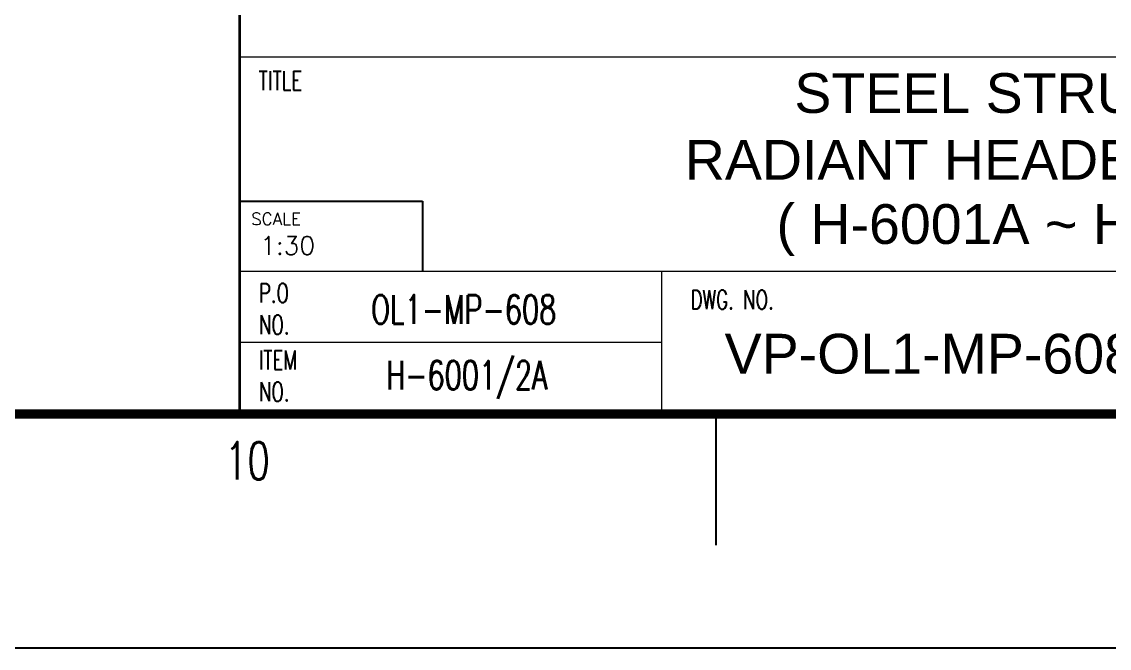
# Model space of a CAD drawing. Header units: millimetres. Extents: x 0 to 232280, y -26939 to 23794.
# Drawn here: x 20497 to 22959, y -20656 to -19237 of the extents above; entities that cross this region are included whole.
import ezdxf
from ezdxf.enums import TextEntityAlignment as Align

# ---------------------------------------------------------------- set-up
doc = ezdxf.new("R2010")
doc.units = ezdxf.units.MM
doc.header["$LTSCALE"] = 30
doc.layers.add('BODER', color=7, linetype='Continuous')
doc.layers.add('TITLE', color=7, linetype='Continuous')
doc.styles.add('Arial', font='arial.ttf', dxfattribs={"height": 0.2})
doc.styles.add('ROMANS', font='ROMANS.shx', dxfattribs={"width": 0.8})
doc.styles.get("Standard").update_dxf_attribs({"font": 'romans.shx', "width": 0.8, "bigfont": 'whgtxt.shx'})

# ---------------------------------------------------------------- blocks, each defined once
blk = doc.blocks.new('TITLE')
at = {"color": 7, "lineweight": 0}
for p, q in [((699.671, 17.683), (699.671, 83.813)), ((699.671, 44.638), (823.671, 44.638)), ((699.671, 44.638), (823.671, 44.638)), ((699.671, 44.638), (823.671, 44.638)), ((699.671, 28.465), (823.671, 28.465)), ((731.528, 17.683), (731.528, 28.465)), ((731.528, 23.074), (699.671, 23.074))]:
    blk.add_line(p, q, dxfattribs=at)
at = {"color": 7}
for p, q in [((735.61, 17.683), (735.61, 7.78)), ((841, 0), (0, 0))]:
    blk.add_line(p, q, dxfattribs=at)
at = {"color": 7, "const_width": 0.707}
blk.add_lwpolyline([(28.293, 17.683), (823.671, 17.683)], dxfattribs=at)
at = {"layer": 'TITLE'}
for p, q in [((699.671, 33.733), (713.472, 33.733)), ((713.472, 33.733), (713.472, 28.465))]:
    blk.add_line(p, q, dxfattribs=at)
at = {"layer": 'TITLE', "color": 7, "lineweight": 0}
blk.add_lwpolyline([(699.671, 17.683, 0.216, 0.216, 0), (699.671, 143.966, 0, 0, 0), (823.671, 143.966, 0, 0, 0)], format="xyseb", dxfattribs=at)
at = {"layer": 'TITLE', "lineweight": 0, "const_width": 0.14}
blk.add_lwpolyline([(699.671, 33.733), (699.671, 28.465)], dxfattribs=at)
at = {"color": 7, "lineweight": 0, "style": 'ROMANS', "width": 0.7}
for s, p in [('TITLE', (701.108, 42.122)), ('P.O', (701.108, 26.091)), ('DWG. NO.', (733.685, 25.59)), ('NO.', (701.108, 23.695)), ('ITEM', (701.108, 21.034)), ('NO.', (701.108, 18.638))]:
    blk.add_text(s, height=1.4376, dxfattribs=at).set_placement(p)
at = {"lineweight": 0, "style": 'ROMANS', "width": 0.7}
for s, p in [('OL1-MP-608', (716.577, 24.496)), ('H-6001/2A', (716.821, 19.533))]:
    blk.add_text(s, height=2.1564, dxfattribs=at).set_placement(p, align=Align.CENTER)
at = {"color": 7, "style": 'ROMANS', "width": 0.7}
blk.add_text('10', height=2.8293, dxfattribs=at).set_placement((700.244, 14.146), align=Align.MIDDLE)
at = {"layer": 'TITLE', "lineweight": 0}
blk.add_text('SCALE', height=0.9201, dxfattribs=at).set_placement((702.412, 31.949), align=Align.CENTER)

msp = doc.modelspace()

# ---------------------------------------------------------------- linework, layer by layer
at = {"color": 7, "lineweight": 0}
msp.add_line((20990.12, -19801.93), (21404.15, -19801.93), dxfattribs=at)

# ---------------------------------------------------------------- block references
at = {"linetype": 'ByBlock', "xscale": 29.99999999699995, "yscale": 29.99999999699995, "zscale": 29.99999999699995}
msp.add_blockref('TITLE', (0, -20655.88), dxfattribs=at)

# ---------------------------------------------------------------- texts
at = {"color": 2, "lineweight": 0}
msp.add_text('1:30', height=41.403, dxfattribs=at).set_placement((21098.54, -19764.82), align=Align.CENTER)
at = {"layer": 'BODER', "color": 7, "style": 'Arial'}
for s, p in [('STEEL STRUCTURE', (22850.12, -19398.74)), ('RADIANT HEADER BOX (2/4)', (22850.12, -19561.05)), ('( H-6001A ~ H-6002A )', (22850.12, -19706.49))]:
    msp.add_text(s, height=90, dxfattribs=at).set_placement(p, align=Align.MIDDLE)
msp.add_text('VP-OL1-MP-608-H-6001/2A-1082', height=90, dxfattribs=at).set_placement((23034.87, -20033.94), align=Align.CENTER)

doc.saveas('drawing.dxf')
